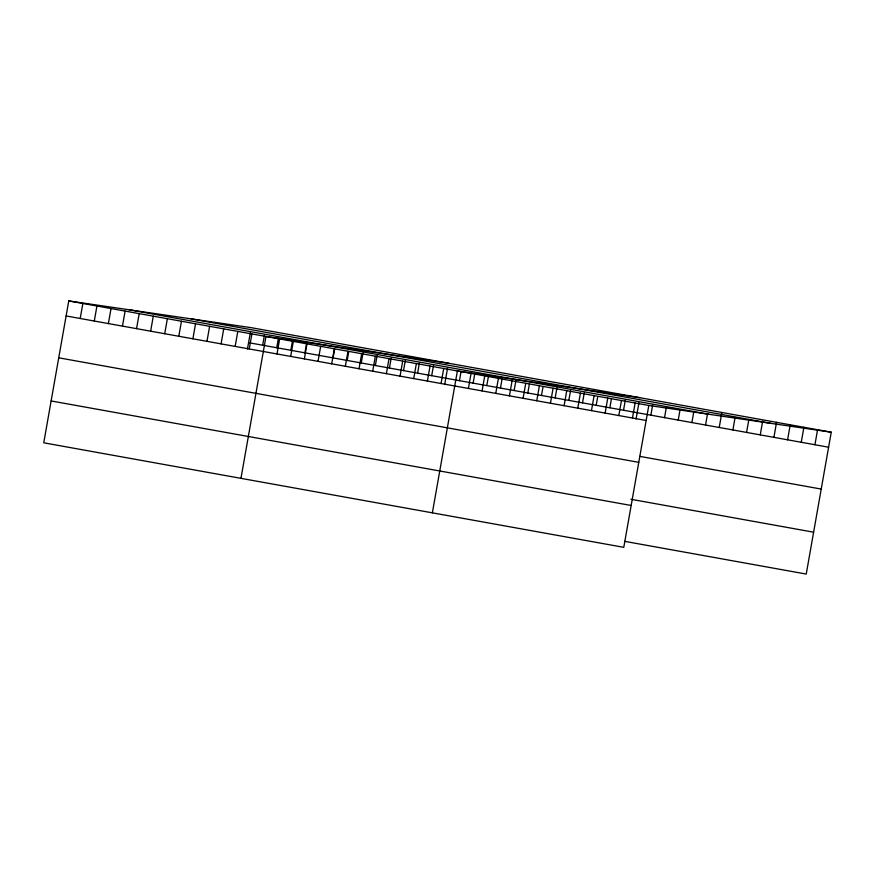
<?xml version="1.0" encoding="UTF-8"?>
<svg xmlns="http://www.w3.org/2000/svg" width="875" height="875" viewBox="0 0 875 875"><rect width="100%" height="100%" fill="white"/><g stroke="black" fill="none" stroke-linecap="round" stroke-linejoin="round"><path stroke-width="1.31" d="M831.25 432.195L251.223 327.666L68.764 300.934L43.75 442.805L623.777 547.334L648.802 405.464L831.25 432.195L806.236 574.066L624.772 541.362M80.205 318.489L82.852 303.472M94.292 321.027L96.939 306.009M108.38 323.564L111.027 308.547M122.467 326.102L125.114 311.084M136.555 328.639L139.202 313.633M150.642 331.177L153.289 316.17M164.719 333.714L167.366 318.708M178.806 336.252L181.453 321.245M192.894 338.789L195.541 323.783M206.981 341.337L209.628 326.32M221.069 343.875L223.716 328.858M235.156 346.413L237.803 331.395M247.45 349.016L250.338 332.664M249.244 348.95L251.891 333.933M262.664 345.209L264.425 335.202M240.964 478.352L265.978 336.47L448.427 363.202M276.741 347.747L278.512 337.739M277.003 353.948L279.65 338.942M290.828 350.284L292.6 340.288M290.675 356.42L293.322 341.403M304.916 352.833L306.688 342.825M304.347 358.881L306.994 343.864M318.019 361.342L320.666 346.336M331.691 363.803L334.338 348.797M333.091 357.908L334.633 349.147M345.363 366.275L348.009 351.258M347.178 360.445L348.72 351.684M359.034 368.736L361.681 353.719M361.266 362.983L363.027 352.975M372.706 371.197L375.353 356.191M375.353 365.52L377.114 355.513M386.378 373.658L389.025 358.652M389.441 368.058L391.202 358.05M400.05 376.13L402.697 361.113M403.528 370.595L405.289 360.588M413.722 378.591L416.369 363.584M417.605 373.133L419.377 363.125M427.394 381.052L430.041 366.045M431.692 375.681L433.464 365.673M441.066 383.523L443.713 368.506M444.664 384.562L447.552 368.211M432.37 512.837L457.384 370.967L639.844 397.698M459.452 380.68L460.994 371.919M468.409 388.445L471.056 373.439M473.123 383.141L474.677 374.391M482.081 390.906L484.728 375.9M486.795 385.602L488.567 375.594M495.753 393.378L498.4 378.361M500.467 388.073L502.239 378.066M509.425 395.839L512.072 380.822M514.139 390.534L515.911 380.527M523.097 398.3L525.744 383.294M527.811 392.995L529.364 384.245M536.769 400.761L539.416 385.755M541.483 395.467L543.036 386.706M550.441 403.233L553.087 388.216M555.155 397.928L556.927 387.92M564.112 405.694L566.759 390.688M568.838 400.389L570.598 390.381M577.784 408.155L580.431 393.148M582.509 402.85L584.27 392.842M591.456 410.627L594.103 395.609M596.181 405.322L597.723 396.561M605.128 413.088L607.775 398.07M609.853 407.783L611.395 399.022M618.8 415.548L621.447 400.542M623.525 410.244L625.286 400.236M632.472 418.009L635.119 403.003M636.07 419.048L638.958 402.697M650.869 415.177L652.63 405.169M664.541 417.637L666.302 407.63M678.213 420.098L679.973 410.091M691.884 422.57L693.864 411.305M705.556 425.031L707.536 413.766M719.228 427.492L721.875 412.486M732.9 429.953L735.098 417.452M746.572 432.425L748.781 419.913M760.244 434.886L762.672 421.127M773.916 437.347L776.562 422.341M787.588 439.819L790.234 424.802M801.259 442.28L803.906 427.262M814.931 444.741L817.578 429.734M191.012 318.839L771.039 423.369M128.975 309.75L709.002 414.291M68.764 300.934L648.802 405.464M248.577 342.672L828.603 447.202M66.117 315.952L646.155 420.481M639.756 456.367L821.22 489.07M58.734 357.809L638.772 462.339M630.908 499.275L813.619 532.197M51.133 400.947L631.159 505.477"/></g></svg>
